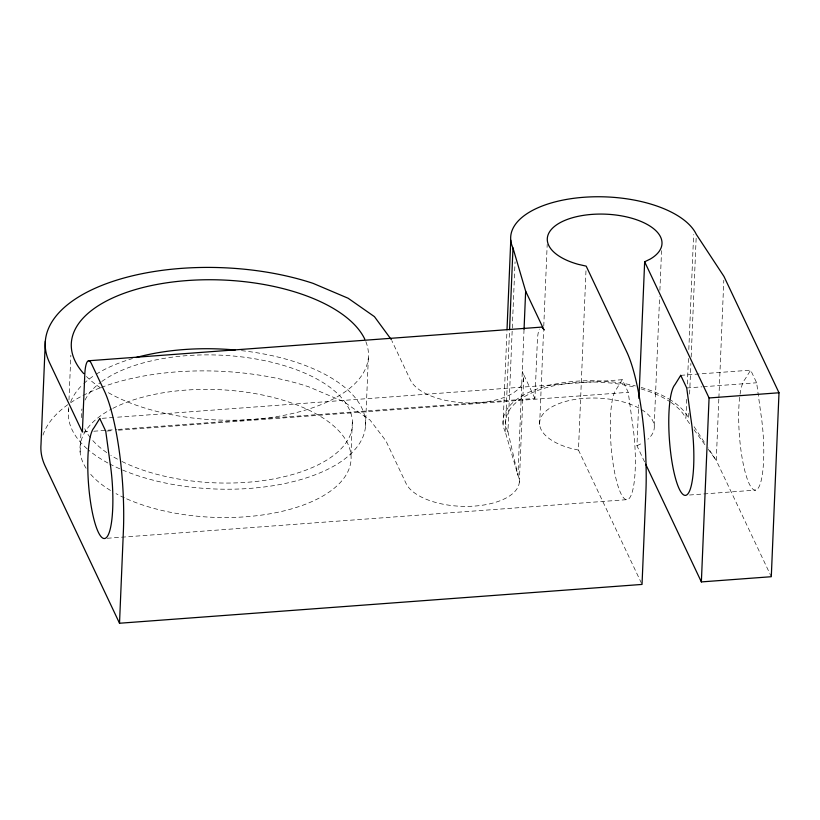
<?xml version="1.0" encoding="UTF-8"?>
<svg xmlns="http://www.w3.org/2000/svg" width="820" height="820" viewBox="0 0 820 820"><rect width="100%" height="100%" fill="white"/><g stroke="black" fill="none" stroke-linecap="round" stroke-linejoin="round"><path stroke-width="0.61" stroke-dasharray="4.1 3.07" d="M68.501 411.404L68.654 407.571M68.982 399.904L70.848 355.193M80.135 452.138L80.985 431.699M350.95 454.792L352.395 420.301M365.474 426.543L368.364 357.561M503.06 424.207L506.965 330.962M101.301 387.419A174.793 82.328 2.4 0 1 308.699 386.804L343.764 401.697L370.097 420.117L385.892 440.811L406.064 483.441A57.4 27.029 2.4 0 0 474.678 506.073A57.4 27.029 2.4 0 0 517.943 475.128L505.274 431.935L509.497 331.024M524.041 329.507L517.943 475.128L507.939 431.74L515.062 261.846M519.316 482.201L523.652 378.737M117.967 429.434L534.947 398.448L537.356 340.966A26.086 5.525 85.8 0 1 539.334 329.035M539.642 424.565L543.547 331.321M543.762 326.206L547.196 244.452M641.476 583.266L578.469 450.077L586.013 269.964M644.592 461.896L636.945 445.742L638.657 404.865M654.216 425.693L659.628 296.676M659.895 290.29L661.555 250.684M689.62 423.622L685.92 418.518L686.729 399.36M687.365 384.026L688.441 358.483M688.81 349.535L693.628 234.571M688.81 413.208L688.595 418.323A94.054 44.3 2.4 0 0 671.221 400.406M689.61 394.051L690.891 363.393M691.168 357.007L696.139 238.21M718.832 399.073L716.26 460.389L770.749 575.558M718.884 397.803L723.814 280.276M622.267 379.691L616.455 389.029A56.088 11.89 85.8 0 0 612.396 458.605A56.088 11.89 85.8 0 0 630.416 496.705A56.088 11.89 85.8 0 0 632.384 422.7L628.233 392.319L622.267 379.691L115.087 417.37M739.65 397.31A56.088 11.89 85.8 0 0 744.632 470.055A56.088 11.89 85.8 0 0 760.765 482.16A56.088 11.89 85.8 0 0 760.786 413.157L756.634 382.776L750.669 370.148L744.857 379.486A56.088 11.89 85.8 0 0 739.804 396.101M636.945 445.742L642.603 442.984M102.315 418.313L113.816 417.462M680.743 375.345L750.669 370.148M83.64 431.976L88.724 431.607M93.808 431.228L116.696 429.526M107.01 431.033L113.396 430.561M118.51 430.182L628.233 392.319M686.719 387.973L701.971 386.835M703.242 386.743L756.634 382.776M107.276 538.268L627.228 499.636M689.528 495.013L755.63 490.104M578.469 450.077L570.689 448.325A57.4 27.029 2.4 0 1 545.935 411.086A57.4 27.029 2.4 0 1 623.179 401.933A57.4 27.029 2.4 0 1 647.933 439.171M694.058 429.752L705.159 445.075M708.121 449.155L716.26 460.389L707.957 447.771M694.13 426.738L705.19 443.569M534.947 398.448L522.279 371.655A57.4 27.029 2.4 0 1 479.013 402.61A57.4 27.029 2.4 0 1 410.4 379.967L391.868 340.792M101.823 381.484A135.659 63.898 2.4 0 1 297.742 370.24A135.659 63.898 2.4 0 1 318.877 464.468A135.659 63.898 2.4 0 1 119.494 460.225M117.465 459.149A135.659 63.898 2.4 0 1 110.864 455.305M106.784 452.619A135.659 63.898 2.4 0 1 91.983 439.643M90.385 437.716A135.659 63.898 2.4 0 1 84.767 428.798M81.58 417.646A135.659 63.898 2.4 0 1 81.938 408.985M85.024 400.037A135.659 63.898 2.4 0 1 100.87 382.181M112.914 408.339A135.659 63.898 2.4 0 1 304.599 408.155A135.659 63.898 2.4 0 1 317.33 499.011A135.659 63.898 2.4 0 1 125.532 498.334M124.425 497.832A135.659 63.898 2.4 0 1 116.02 493.64M110.485 490.452A135.659 63.898 2.4 0 1 88.939 472.207M86.12 468.271A135.659 63.898 2.4 0 1 111.817 408.903M505.274 431.935A94.054 44.3 2.4 0 1 537.397 388.885A94.054 44.3 2.4 0 1 635.397 385.933M641.148 387.45A94.054 44.3 2.4 0 1 670.207 399.76M241.48 350.642A148.707 70.038 2.4 0 1 351.78 452.876A148.707 70.038 2.4 0 1 120.847 469.286M119.71 468.784A148.707 70.038 2.4 0 1 109.931 464.089M107.902 463.013A148.707 70.038 2.4 0 1 88.037 449.596M87.166 448.847A148.707 70.038 2.4 0 1 68.788 408.985M70.745 401.749A148.707 70.038 2.4 0 1 82.933 384.354M83.886 383.463A148.707 70.038 2.4 0 1 95.171 374.853M96.196 374.207A148.707 70.038 2.4 0 1 132.41 358.586M42.968 435.102A174.793 82.328 2.4 0 1 67.783 404.701M70.643 402.733A174.793 82.328 2.4 0 1 100.194 387.839M365.853 341.643A148.707 70.038 2.4 0 1 283.669 415.371A148.707 70.038 2.4 0 1 106.139 391.396M100.635 387.932A148.707 70.038 2.4 0 1 86.448 376.493M507.939 431.74A91.307 43.009 2.4 0 1 539.488 389.818A91.307 43.009 2.4 0 1 635.111 387.286M641.025 388.885A91.307 43.009 2.4 0 1 670.032 401.749M670.975 402.394A91.307 43.009 2.4 0 1 685.92 418.518"/><path stroke-width="1.23" d="M45.336 341.099L41 444.563A174.793 82.328 2.4 0 0 45.192 466.119L119.515 623.241L642.029 584.424L645.883 492.451A104.355 22.109 85.8 0 0 626.685 351.76L586.177 266.131L578.397 264.378A57.4 27.029 2.4 0 1 555.253 225.818A57.4 27.029 2.4 0 1 636.627 219.77A57.4 27.029 2.4 0 1 650.311 259.038L644.653 261.795L638.934 398.469M119.515 623.241L123.379 531.268A104.355 22.109 85.8 0 0 104.181 390.576L91.502 363.783A26.086 5.525 85.8 0 0 84.778 374.596L82.369 432.078L49.528 362.645A174.793 82.328 2.4 0 1 119.023 279.435A174.793 82.328 2.4 0 1 313.035 283.341L348.111 298.234L374.433 316.643L391.324 339.644M507.016 329.681L510.768 240.26M509.558 329.742L512.982 247.988A94.054 44.3 2.4 0 1 583.871 197.272A94.054 44.3 2.4 0 1 696.303 234.376L723.968 276.442L779 392.77L771.292 576.716L701.366 581.913L645.688 464.202M524.041 329.507L525.651 291.182L512.982 247.988M701.366 581.913L709.074 397.966L644.653 261.795M88.498 360.769L541.077 327.149A26.086 5.525 85.8 0 1 544.091 330.152L525.651 291.182M709.074 397.966L779 392.77M83.722 373.633A148.707 70.038 2.4 0 1 173.481 281.895A148.707 70.038 2.4 0 1 364.808 339.224M136.161 357.52A148.707 70.038 2.4 0 1 235.237 350.007M99.763 418.507L93.951 427.845A56.088 11.89 85.8 0 0 89.892 497.422A56.088 11.89 85.8 0 0 107.912 535.521A56.088 11.89 85.8 0 0 109.88 461.506L105.729 431.125L99.763 418.507M680.743 375.345L674.932 384.683A56.088 11.89 85.8 0 0 670.873 454.259A56.088 11.89 85.8 0 0 688.902 492.359A56.088 11.89 85.8 0 0 690.86 418.354L686.719 387.973L680.743 375.345"/></g></svg>
